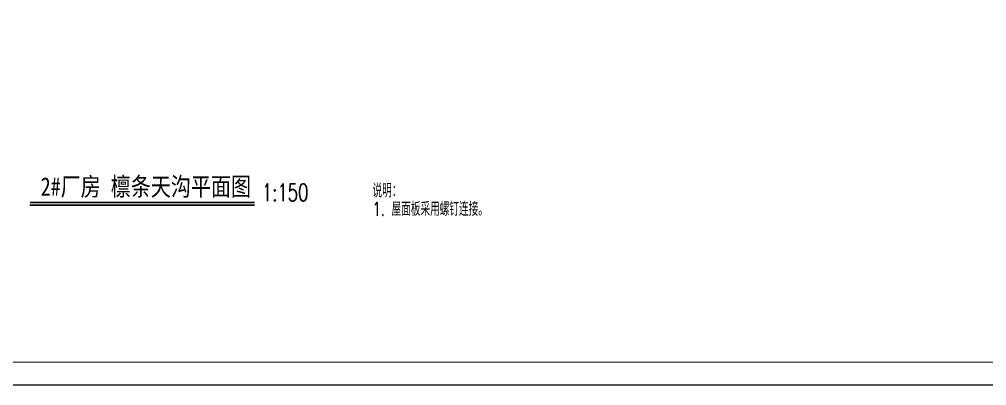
# Model space of a CAD drawing. Extents: x -1201378 to 2367219, y -619313 to 244905.
# Drawn here: x 2226242 to 2289442, y -96140 to -72233 of the extents above; entities that cross this region are included whole.
import ezdxf
from ezdxf.enums import TextEntityAlignment as Align

# ---------------------------------------------------------------- set-up
doc = ezdxf.new("R2010")
doc.units = 0
doc.header["$LTSCALE"] = 1000
doc.layers.get('0').update_dxf_attribs({"linetype": 'CONTINUOUS'})
doc.layers.get('Defpoints').update_dxf_attribs({"linetype": 'CONTINUOUS'})
for name, color, linetype in [('0-cxFrame', 155, 'CONTINUOUS'), ('S-SS', 111, 'CONTINUOUS'), ('S-TEXT', 21, 'CONTINUOUS')]:
    doc.layers.add(name, color=color, linetype=linetype)
doc.layers.add('0-cxText', color=131, linetype='CONTINUOUS', lineweight=25)
doc.styles.add('cx_tuming', font='simhei.ttf')
doc.styles.add('cx_tuqian1', font='')
doc.styles.add('SS1', font='tj-romans1.shx', dxfattribs={"width": 0.7, "bigfont": 'tj-hztxt1.shx'})
doc.styles.add('TSSD_Norm', font='tj-romans1.shx', dxfattribs={"bigfont": 'tj-hztxt.shx'})
doc.styles.add('黑体', font='simhei.ttf', dxfattribs={"width": 0.8})
doc.styles.get('cx_tuqian1').set_extended_font_data('SimSun')

# ---------------------------------------------------------------- blocks, each defined once
blk = doc.blocks.new('TK22.A0 L(Dragon)')
at = {"layer": '0-cxFrame', "color": 7, "const_width": 0.5}
blk.add_lwpolyline([(0, 0), (-1486, 0), (-1486, 841), (0, 841)], close=True, dxfattribs=at)
at = {"layer": '0-cxFrame', "const_width": 0.5}
blk.add_lwpolyline([(-80, 10), (-1466, 10), (-1466, 831), (-80, 831)], close=True, dxfattribs=at)
at = {"style": '黑体', "flags": 4}
blk.add_attdef('图幅', text='', height=3.3, dxfattribs=at).set_placement((-40, 3), align=Align.RIGHT)
at = {"layer": '0-cxText', "flags": 4}
for tag, height, style, p in [('建设单位', 3.5, 'cx_tuming', (-45, 240)), ('项目名称', 3.5, 'cx_tuming', (-45, 210)), ('子项名称', 3.5, 'cx_tuming', (-45, 180)), ('工程编号', 3.3, 'cx_tuqian1', (-35, 165)), ('图名1', 3.5, 'cx_tuming', (-45, 87)), ('图名2', 3.5, 'cx_tuming', (-45, 79)), ('图名3', 3.5, 'cx_tuming', (-45, 71)), ('出图日期', 3.3, 'cx_tuqian1', (-39, 60)), ('专业', 3.3, 'cx_tuqian1', (-55, 52)), ('图号', 3.3, 'cx_tuqian1', (-55, 44)), ('版次', 3.3, 'cx_tuqian1', (-20, 44))]:
    blk.add_attdef(tag, text='', height=height, dxfattribs=dict(at, style=style)).set_placement(p, align=Align.MIDDLE)
at = {"layer": 'Defpoints', "color": 6, "flags": 4}
for tag, height, style, p in [('tufu', 3.3, '黑体', (-12, 12)), ('dwfname', 4, 'cx_tuqian1', (-80, 3))]:
    blk.add_attdef(tag, text='', height=height, dxfattribs=dict(at, style=style)).set_placement(p, align=Align.RIGHT)

msp = doc.modelspace()

# ---------------------------------------------------------------- linework, layer by layer
at = {"layer": 'S-TEXT'}
msp.add_line((2226937, -84365.9), (2241614.2, -84365.9), dxfattribs=at)
at = {"layer": 'S-TEXT', "const_width": 90}
msp.add_lwpolyline([(2226937, -84185.9), (2241619.7, -84185.9)], dxfattribs=at)

# ---------------------------------------------------------------- block references
at = {"layer": '0-cxFrame', "xscale": 150, "yscale": 150, "zscale": 150}
msp.add_blockref('TK22.A0 L(Dragon)', (2349426.9, -96102.2), dxfattribs=at)

# ---------------------------------------------------------------- texts
at = {"layer": 'S-SS', "style": 'TSSD_Norm', "width": 0.7}
for s, p in [('说明：', (2249316.3, -84130.6)), ('1. 屋面板采用螺钉连接。', (2249316.3, -85330.6))]:
    msp.add_text(s, height=900, dxfattribs=at).set_placement(p, align=Align.BOTTOM_LEFT)
at = {"layer": 'S-TEXT', "style": '黑体', "width": 0.8}
msp.add_text('2#厂房 檩条天沟平面图', height=1200, dxfattribs=at).set_placement((2241379.4, -83745.3), align=Align.RIGHT)
at = {"layer": 'S-TEXT', "style": 'SS1', "width": 0.7}
msp.add_text('1:150', height=1125, dxfattribs=at).set_placement((2243608.8, -83528.5), align=Align.MIDDLE)

doc.saveas('drawing.dxf')
